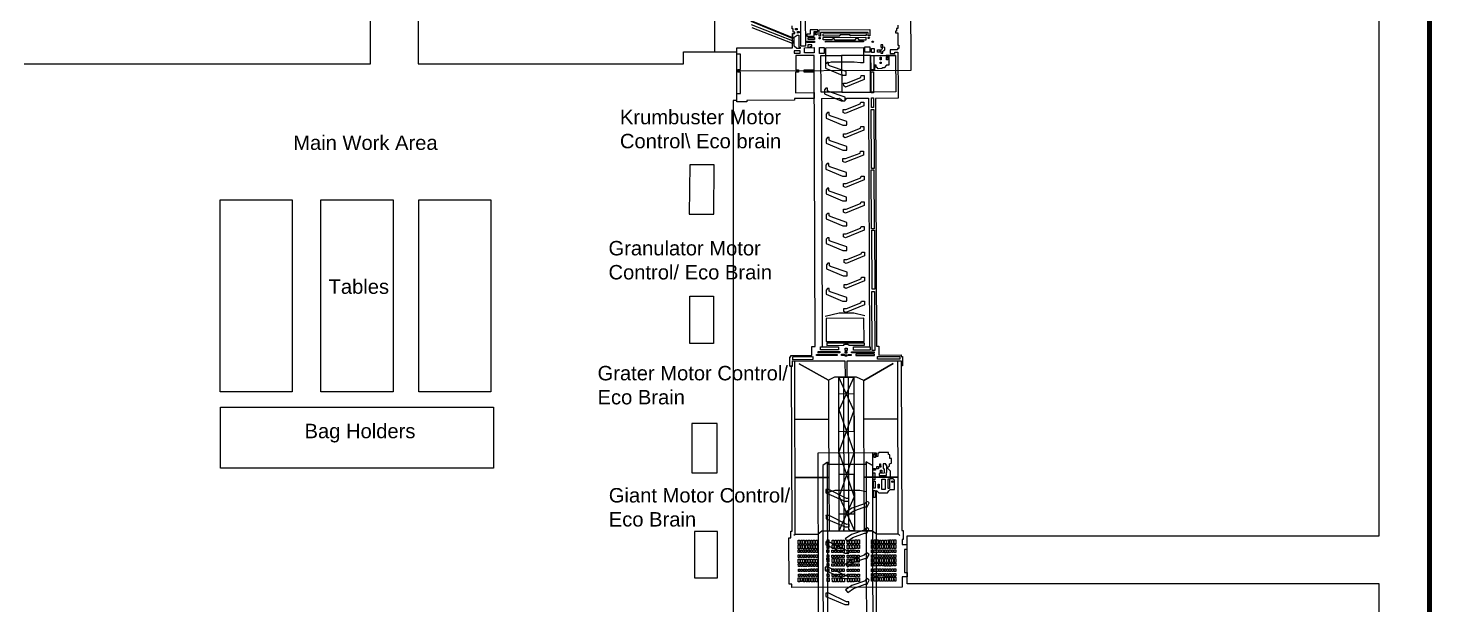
# Model space of a CAD drawing. Header units: millimetres. Extents: x 3191 to 879702, y -27549 to 222194.
# Drawn here: x 746472 to 775671, y 6880 to 18886 of the extents above; entities that cross this region are included whole.
import ezdxf

# ---------------------------------------------------------------- set-up
doc = ezdxf.new("R2010")
doc.units = ezdxf.units.MM
doc.header["$MEASUREMENT"] = 0
for name, color, linetype in [('Furniture', 44, 'Continuous'), ('Giant', 31, 'Continuous'), ('Granulator', 11, 'Continuous'), ('Grater', 130, 'Continuous'), ('Krumbuster', 112, 'Continuous'), ('Worker-Walkway', 8, 'Continuous')]:
    doc.layers.add(name, color=color, linetype=linetype)
doc.styles.get("Standard").update_dxf_attribs({"font": 'arial.ttf'})

msp = doc.modelspace()

# ---------------------------------------------------------------- linework, layer by layer
at = {"const_width": 100}
msp.add_lwpolyline([(754035.94672, -7514.64375), (775620.85434, -7514.64375), (775620.85434, 35983.22732)], dxfattribs=at)
at = {"layer": 'Furniture'}
for points in [[(750464.18238, 15313.68907), (751964.18238, 15313.68907), (751964.18238, 11313.68907), (750464.18238, 11313.68907)], [(752563.18238, 15313.68903), (754063.18238, 15313.68903), (754063.18238, 11313.68903), (752563.18238, 11313.68903)], [(754597.68255, 15313.68898), (756097.68255, 15313.68898), (756097.68255, 11313.68898), (754597.68255, 11313.68898)], [(750473.68255, 10992.68898), (756153.18255, 10992.68898), (756153.18255, 9725.68898), (750473.68255, 9725.68898)]]:
    msp.add_lwpolyline(points, close=True, dxfattribs=at)
at = {"layer": 'Giant'}
for points in [[(765052.64846, 4130.02475), (764047.71782, 4128.57957), (764039.21323, 10042.40885), (762900.83652, 10040.77176), (762909.34111, 4126.94249)], [(764125.28746, 4128.69112), (764117.90979, 9258.89396), (764170.56716, 9211.83449), (764346.15534, 9212.087), (764375.84291, 9252.7443), (764399.76883, 9285.51096), (764495.53106, 9285.64867), (764495.25998, 9474.14875), (764463.28678, 9504.56928), (764409.59375, 9504.49207), (764409.36607, 9662.81078), (764357.75472, 9717.14899), (764357.71616, 9743.9657), (764386.69053, 9774.47388), (764386.62899, 9817.26933), (764428.70535, 9830.39328), (764428.56974, 9924.68571), (764394.45695, 9924.63666), (764394.34391, 10003.23965), (764371.11321, 10011.17338), (764371.04959, 10055.41538), (764165.71543, 10055.12009), (764165.74045, 10037.71705), (764149.04796, 10037.69305), (764149.12201, 9986.19607), (764149.14496, 9970.23957), (764117.21557, 9970.19366), (764117.11335, 10041.27462), (764039.21502, 10041.16259)], [(762909.34111, 4126.94249), (763110.49628, 4127.23177), (763102.26414, 9851.60825), (763001.46201, 9779.0469), (763009.59001, 4127.08666)], [(763102.26414, 9851.60825), (763102.32754, 9807.52202), (763903.80221, 9808.67461), (763903.7335, 9856.45509), (764030.89112, 9788.89503), (764039.57779, 9788.90752), (764030.89112, 9788.89503), (763903.7335, 9856.45509), (763911.97095, 4128.38436)], [(763903.7335, 9856.45509), (763904.63323, 9230.81354), (763775.13515, 9260.64873), (763249.5445, 9259.89288), (763106.59894, 9220.85308), (763103.17256, 9219.91731)], [(764258.26461, 9809.74073), (764258.38981, 9722.68101), (764280.19568, 9709.67119), (764280.3261, 9618.98399), (764174.37217, 9618.83162), (764174.43265, 9576.77056), (764329.7128, 9576.99387), (764329.6669, 9608.90686), (764311.51933, 9624.83729), (764334.71249, 9643.00812), (764334.50386, 9788.08539), (764314.90015, 9788.0572), (764314.86261, 9814.16176), (764258.25837, 9814.08036), (764258.26461, 9809.74073)], [(763063.091, 9272.64367), (763063.17962, 9211.02089), (763458.99565, 9042.09927), (763522.83096, 9042.19107), (763540.46256, 9042.21642), (763540.38341, 9097.25187), (763494.13275, 9097.18536), (763126.89333, 9279.34504), (763061.76676, 9279.25138), (763061.77626, 9272.64178)], [(763948.82118, 9016.34299), (763917.63941, 9035.17003), (763865.8053, 8983.19782), (763603.45657, 8892.66726), (763472.81655, 8802.34836), (763517.27382, 8743.43767), (763634.22986, 8831.37791), (763876.27465, 8919.03068), (763923.01834, 8919.0979), (763965.8379, 9003.14824), (763948.82118, 9016.34299)], [(763069.47825, 8732.95718), (763069.56687, 8671.33439), (763465.3829, 8502.41278), (763529.21821, 8502.50458), (763546.84981, 8502.52993), (763546.77066, 8557.56538), (763500.52, 8557.49887), (763133.28057, 8739.65854), (763068.15401, 8739.56489), (763068.16351, 8732.95529)], [(763943.17318, 8470.58595), (763911.9914, 8489.41298), (763860.1573, 8437.44077), (763597.80857, 8346.91021), (763467.16854, 8256.59132), (763511.62582, 8197.68063), (763628.58186, 8285.62086), (763870.62665, 8373.27364), (763917.37034, 8373.34086), (763960.18989, 8457.3912), (763943.17318, 8470.58595)], [(763062.84096, 8189.44643), (763062.92958, 8127.82364), (763458.74561, 7958.90202), (763522.58092, 7958.99382), (763540.21252, 7959.01918), (763540.13337, 8014.05463), (763493.88271, 8013.98811), (763126.64329, 8196.14779), (763061.51672, 8196.05413), (763061.52622, 8189.44454)], [(763946.8392, 7945.71709), (763915.65743, 7964.54412), (763863.82332, 7912.57192), (763601.47459, 7822.04136), (763470.83457, 7731.72246), (763515.29184, 7672.81177), (763632.24788, 7760.752), (763874.29267, 7848.40478), (763921.03636, 7848.472), (763963.85592, 7932.52234), (763946.8392, 7945.71709)], [(763052.47324, 7660.52931), (763052.56185, 7598.90652), (763448.37789, 7429.9849), (763512.21319, 7430.0767), (763529.84479, 7430.10206), (763529.76564, 7485.13751), (763483.51498, 7485.071), (763116.27556, 7667.23067), (763051.14899, 7667.13702), (763051.1585, 7660.52742)], [(763952.14178, 7409.30046), (763920.96, 7428.1275), (763869.1259, 7376.15529), (763606.77717, 7285.62473), (763476.13714, 7195.30583), (763520.59442, 7136.39514), (763637.55046, 7224.33538), (763879.59525, 7311.98815), (763926.33894, 7312.05537), (763969.15849, 7396.10571), (763952.14178, 7409.30046)], [(763066.61238, 7117.8496), (763066.701, 7056.22681), (763462.51703, 6887.30519), (763526.35233, 6887.39699), (763543.98393, 6887.42235), (763543.90479, 6942.4578), (763497.65412, 6942.39128), (763130.4147, 7124.55096), (763065.28813, 7124.4573), (763065.29764, 7117.84771)]]:
    msp.add_lwpolyline(points, dxfattribs=at)
for points in [[(764072.89373, 10016.55296), (764100.45631, 10016.5926), (764100.55229, 9949.85127), (764072.98971, 9949.81163)], [(764051.55927, 9718.08844), (764095.81434, 9718.15208), (764095.86232, 9684.79254), (764051.60724, 9684.7289)], [(764124.07082, 9758.09517), (764162.52695, 9758.15047), (764162.58955, 9714.62061), (764124.13342, 9714.56531)], [(764187.1215, 9814.02257), (764205.24613, 9814.04863), (764205.34105, 9748.0417), (764187.21642, 9748.01564)], [(764200.40456, 9687.05707), (764227.23933, 9687.09566), (764227.31653, 9633.41774), (764200.48175, 9633.37915)], [(764048.79776, 9630.31243), (764085.07049, 9630.36459), (764085.27807, 9486.02172), (764049.00534, 9485.96956)], [(764057.03358, 9454.06804), (764093.30631, 9454.12021), (764093.51388, 9309.77734), (764057.24116, 9309.72517)], [(764153.66488, 9390.33638), (764176.88413, 9390.36977), (764177.00097, 9309.11849), (764153.78173, 9309.0851)], [(764228.9703, 9495.61979), (764300.81143, 9495.72311), (764301.11393, 9285.37331), (764229.2728, 9285.26999)], [(764359.56414, 9503.77474), (764387.878, 9503.81545), (764388.16171, 9306.52906), (764359.84785, 9306.48834)], [(764052.94658, 9259.49043), (764089.2193, 9259.54259), (764089.42688, 9115.19972), (764053.15415, 9115.14756)], [(760813.53437, 7446.2478), (760813.09113, 8410.9401), (760332.62859, 8410.71935), (760333.07183, 7446.02705)]]:
    msp.add_lwpolyline(points, close=True, dxfattribs=at)
msp.add_circle((764451.09139, 9446.60083), 15.96471, dxfattribs=at)
at = {"layer": 'Granulator'}
msp.add_lwpolyline([(760235.5483, 12320.68898), (760235.5483, 13308.31244), (760726.68255, 13308.31244), (760726.68255, 12320.68898)], close=True, dxfattribs=at)
at = {"layer": 'Grater'}
for points in [[(760757.64655, 18390.63782), (760748.35676, 21039.30191), (764821.67121, 21053.58845), (764832.37651, 18001.34208), (761207.84988, 17988.62959)], [(761504.50658, 19043.74309), (762368.15097, 18686.91756), (762370.62861, 18686.92625)], [(762370.31795, 18775.49899), (762370.69844, 18667.01557), (761510.03322, 19020.65554)], [(762823.61109, 17541.78817), (762824.03763, 17420.17537), (762411.75235, 17418.72934), (762411.87702, 17383.1846), (761421.8894, 17379.71237), (761422.00196, 17347.6188), (761211.34168, 17346.87994), (761210.72418, 17522.93676), (761291.32967, 17523.21947), (761289.78145, 17964.64105), (761235.16912, 17964.4495), (761234.97133, 18020.84216), (761291.31951, 18021.03979), (761290.19412, 18341.90505), (761211.30222, 18341.62835), (761210.83986, 18473.4538), (762371.36306, 18477.52416), (762371.00915, 18578.42992), (762370.31795, 18775.49899), (762421.65889, 18775.67906), (762421.56444, 18802.60761), (762382.70823, 18802.47133), (762382.46664, 18871.35394), (762363.03853, 18871.2858), (762362.83531, 18929.22796)], [(761510.24615, 18959.94372), (762363.16304, 18629.01025), (762370.83165, 18629.03715), (762371.06557, 18562.34163), (761534.29712, 18892.35193)], [(764564.81648, 18944.46393), (764565.04919, 18878.11687), (764535.74012, 18878.01407), (764535.94524, 18819.53194), (764511.28735, 18819.44545), (764511.41506, 18783.03205), (764563.64617, 18783.21524), (764564.54619, 18526.60755), (764585.68788, 18526.6817), (764585.91449, 18462.07197), (764558.31902, 18461.97518), (764558.43232, 18429.67031), (764404.63206, 18429.13088), (764404.89153, 18355.15368), (764497.64793, 18355.47901), (764497.54492, 18384.8492), (764564.46394, 18385.08391), (764567.83384, 17424.2724), (764098.19894, 17422.62522), (764116.29266, 12263.82456), (764168.79083, 12264.00869), (764168.97635, 12211.11416), (764169.43113, 12081.44863), (764629.80819, 12083.06333), (764629.91376, 12052.96534), (764661.96012, 12053.07774), (764662.65452, 11855.09305), (764634.39141, 11854.99392), (764646.40185, 8430.63117), (764674.24212, 8430.72882), (764674.91232, 8239.64648), (764652.16831, 8239.5667), (764652.52996, 8136.45408), (764751.0725, 8136.7997), (764751.42889, 8035.18963), (764701.40096, 8035.01417), (764703.08711, 7554.26799), (764754.62833, 7554.44876), (764754.93152, 7468.00507), (764653.36237, 7467.64883), (764654.11771, 7252.29089), (762360.35252, 7245.02061)], [(762529.9496, 18458.35197), (762460.21597, 18458.10739), (762403.58444, 18512.27596), (762402.92923, 18699.08873), (762469.68209, 18739.05139), (762503.1253, 18739.16869), (762504.0079, 18487.52665), (762529.78909, 18487.61708), (762529.9496, 18458.35197)], [(762668.43707, 18719.72866), (762820.5905, 18720.26231), (762820.2505, 18817.20039), (762899.94356, 18817.4799), (762899.83874, 18847.36659), (762737.73758, 18846.79805), (762738.0458, 18758.92224), (762666.49785, 18758.6713), (762666.63446, 18719.72233), (762668.43707, 18719.72866)], [(762949.19215, 18716.25261), (762928.25075, 18716.17916), (762927.78098, 18850.11757), (763981.572, 18853.81359), (763982.03222, 18722.59855), (763947.4266, 18722.47717), (763947.16771, 18796.29004), (762953.48587, 18792.80484), (762953.7543, 18716.26861), (762951.50661, 18716.26072)], [(762951.50661, 18716.26072), (762949.19215, 18716.25261)], [(763007.71542, 18648.32569), (763007.56605, 18690.91365), (763899.6565, 18694.04252), (763899.85667, 18636.96903), (763758.5634, 18636.47346), (763737.62844, 18666.2871), (763689.62567, 18666.11874), (763667.99114, 18635.24016), (763255.92841, 18633.79491), (763230.45028, 18670.87069), (763221.39274, 18670.83893), (763191.60675, 18641.73954), (763007.74078, 18641.09466), (763007.74078, 18641.09466)], [(763011.12927, 18728.27911), (763010.99505, 18766.54722), (763902.66267, 18769.67462), (763902.80965, 18727.7675), (763576.73797, 18726.62386), (763547.54305, 18744.74012), (763376.29533, 18744.1395), (763342.70442, 18714.86243), (763012.09284, 18713.70286), (763011.12927, 18728.27911)], [(762690.96956, 18524.39998), (762691.13324, 18477.73177), (762739.22919, 18477.90046), (762739.13956, 18503.45658), (762774.08161, 18503.57914), (762773.95487, 18539.71462), (762691.36825, 18539.42496), (762690.96956, 18524.39998)], [(763007.74078, 18641.09466), (763007.71542, 18648.32569)], [(763846.9811, 18471.92942), (763848.06907, 18161.73343), (763783.26598, 18161.50615), (763652.91156, 18176.38747), (763173.17309, 18174.70486), (763077.10302, 18147.87834), (763068.04633, 18147.84657), (763066.88992, 18477.55666), (763846.95177, 18480.29261), (763846.9811, 18471.92942)], [(764213.76674, 18366.45273), (764253.04906, 18366.59051), (764252.90411, 18407.91654), (764294.12738, 18433.80418), (764293.96104, 18481.23055), (764248.55648, 18489.20131), (764248.38776, 18537.3042), (764207.75128, 18537.16167), (764207.93423, 18484.99966), (764235.02908, 18485.09469), (764235.17083, 18444.67847), (764210.15983, 18439.49346), (764210.41605, 18366.44098), (764213.76674, 18366.45273)], [(762360.35252, 7245.02061), (762360.12599, 7309.60686), (762301.06278, 7309.39971), (762297.67953, 8274.01455), (762336.13516, 8274.14943), (762335.64357, 8414.30935), (762361.748, 8414.40091), (762349.70125, 11849.11718), (762315.11789, 11848.99588), (762314.42867, 12045.5015), (762336.39378, 12045.57854), (762336.31185, 12068.93852), (762776.1926, 12070.48134), (762775.54044, 12256.42214), (762842.1479, 12256.65575), (762820.90397, 18313.6303), (762440.75406, 18312.29698), (762441.78821, 18017.44465), (762495.53262, 18017.63315), (762495.6969, 17970.79579), (762435.03136, 17970.58301), (762436.54006, 17540.43057), (762823.61109, 17541.78817), (762822.10848, 17970.20328), (762611.02537, 17969.46294), (762610.86109, 18016.3003), (762821.94421, 18017.04064)], [(763489.5829, 17928.74189), (763489.4013, 17980.51898), (763143.60015, 18100.70794), (763122.1753, 18114.19835), (763121.98474, 18168.52989), (763090.59014, 18168.41978), (763060.15061, 18136.90111), (763060.44537, 18052.86103), (763405.49391, 17906.35482), (763487.81432, 17906.64354), (763489.5829, 17928.74189)], [(764514.98868, 18316.16779), (764319.26485, 18315.48131), (764319.30868, 18302.98431), (764373.81666, 18303.17549), (764374.47556, 18115.31295), (764323.37614, 18115.13372), (764278.42563, 18061.29706), (764247.33774, 18061.18802), (764228.24862, 18040.67359), (764156.70364, 18040.42266), (764132.38834, 18062.93108), (764110.78539, 18062.85531), (764110.60567, 18114.09585), (764076.99463, 18113.97797), (764077.33812, 18016.0459), (764004.69361, 18015.79111), (764003.64637, 18314.37433)], [(764003.64637, 18314.37433), (764060.72957, 18314.57454), (764061.77681, 18015.99132)], [(763435.8831, 17679.97612), (763435.66869, 17741.10785), (763491.6755, 17741.30429), (763791.67796, 17856.95803), (763801.72914, 17895.19379), (763862.82853, 17895.40809), (763863.1084, 17815.61375), (763475.84766, 17657.19599), (763435.8831, 17679.97612)], [(763464.769, 17393.81273), (763464.5874, 17445.58982), (763118.78625, 17565.77878), (763097.3614, 17579.26919), (763097.17084, 17633.60073), (763065.77624, 17633.49061), (763035.33671, 17601.97195), (763035.63147, 17517.93186), (763380.68001, 17371.42566), (763463.00042, 17371.71438), (763464.769, 17393.81273)], [(762971.62448, 17422.72516), (763347.80416, 17424.04455), (763415.79567, 17371.54882), (763463.00042, 17371.71438), (763498.86384, 17425.93909), (763953.3651, 17427.53318), (763971.51246, 12253.43983)], [(762971.62448, 17422.72516), (762989.77298, 12248.30521)], [(763425.84182, 17129.07205), (763425.6274, 17190.20378), (763481.63422, 17190.40022), (763781.63667, 17306.05396), (763791.68785, 17344.28972), (763852.78725, 17344.50402), (763853.06712, 17264.70968), (763465.80637, 17106.29192), (763425.84182, 17129.07205)], [(763499.81044, 16887.09943), (763499.62884, 16938.87652), (763153.82769, 17059.06548), (763132.40285, 17072.55589), (763132.21229, 17126.88743), (763100.81768, 17126.77732), (763070.37816, 17095.25865), (763070.67292, 17011.21857), (763415.72145, 16864.71236), (763498.04186, 16865.00109), (763499.81044, 16887.09943)], [(763430.33051, 16624.77108), (763430.1161, 16685.90281), (763486.12291, 16686.09925), (763786.12537, 16801.75299), (763796.17655, 16839.98875), (763857.27594, 16840.20305), (763857.55581, 16760.40871), (763470.29507, 16601.99095), (763430.33051, 16624.77108)], [(763499.93422, 16366.70977), (763499.75262, 16418.48687), (763153.95147, 16538.67582), (763132.52663, 16552.16623), (763132.33607, 16606.49777), (763100.94147, 16606.38766), (763070.50194, 16574.869), (763070.7967, 16490.82891), (763415.84524, 16344.3227), (763498.16565, 16344.61143), (763499.93422, 16366.70977)], [(763494.18142, 15827.28673), (763493.99982, 15879.06383), (763148.19867, 15999.25278), (763126.77382, 16012.74319), (763126.58326, 16067.07473), (763095.18866, 16066.96462), (763064.74913, 16035.44596), (763065.04389, 15951.40587), (763410.09243, 15804.89966), (763492.41284, 15805.18839), (763494.18142, 15827.28673)], [(763421.24534, 16108.16334), (763421.03092, 16169.29507), (763477.03774, 16169.49151), (763777.04019, 16285.14525), (763787.09137, 16323.38101), (763848.19077, 16323.59531), (763848.47064, 16243.80097), (763461.20989, 16085.38321), (763421.24534, 16108.16334)], [(763435.26341, 15589.57206), (763435.049, 15650.70379), (763491.05582, 15650.90023), (763791.05827, 15766.55397), (763801.10945, 15804.78973), (763862.20885, 15805.00403), (763862.48871, 15725.20969), (763475.22797, 15566.79193), (763435.26341, 15589.57206)], [(763497.83477, 15312.00675), (763497.65317, 15363.78384), (763151.85202, 15483.9728), (763130.42717, 15497.46321), (763130.23661, 15551.79474), (763098.84201, 15551.68463), (763068.40248, 15520.16597), (763068.69724, 15436.12588), (763413.74578, 15289.61967), (763496.06619, 15289.9084), (763497.83477, 15312.00675)], [(763433.04696, 15056.62343), (763432.83255, 15117.75516), (763488.83937, 15117.9516), (763788.84182, 15233.60534), (763798.893, 15271.8411), (763859.99239, 15272.0554), (763860.27226, 15192.26106), (763473.01152, 15033.8433), (763433.04696, 15056.62343)], [(763503.05711, 14789.93199), (763502.87551, 14841.70908), (763157.07436, 14961.89804), (763135.64951, 14975.38845), (763135.45895, 15029.71999), (763104.06435, 15029.60987), (763073.62482, 14998.09121), (763073.91958, 14914.05112), (763418.96812, 14767.54491), (763501.28853, 14767.83364), (763503.05711, 14789.93199)], [(763433.48823, 14541.41383), (763433.27382, 14602.54556), (763489.28063, 14602.74199), (763789.28309, 14718.39574), (763799.33427, 14756.6315), (763860.43366, 14756.8458), (763860.71353, 14677.05145), (763473.45278, 14518.63369), (763433.48823, 14541.41383)], [(763501.37629, 14280.81536), (763501.19469, 14332.59245), (763155.39354, 14452.78141), (763133.96869, 14466.27182), (763133.77813, 14520.60336), (763102.38353, 14520.49324), (763071.944, 14488.97458), (763072.23876, 14404.93449), (763417.2873, 14258.42829), (763499.60771, 14258.71701), (763501.37629, 14280.81536)], [(763444.89443, 14008.51298), (763444.68002, 14069.64471), (763500.68683, 14069.84115), (763800.68929, 14185.49489), (763810.74047, 14223.73065), (763871.83986, 14223.94495), (763872.11973, 14144.15061), (763484.85899, 13985.73285), (763444.89443, 14008.51298)], [(763507.4791, 13750.25209), (763507.2975, 13802.02918), (763161.49635, 13922.21814), (763140.0715, 13935.70855), (763139.88094, 13990.04009), (763108.48634, 13989.92998), (763078.04681, 13958.41132), (763078.34157, 13874.37123), (763423.39011, 13727.86502), (763505.71052, 13728.15375), (763507.4791, 13750.25209)], [(763498.34717, 13225.52585), (763498.16557, 13277.30295), (763152.36442, 13397.4919), (763130.93957, 13410.98231), (763130.74901, 13465.31385), (763099.35441, 13465.20374), (763068.91488, 13433.68508), (763069.20964, 13349.64499), (763414.25818, 13203.13878), (763496.57859, 13203.42751), (763498.34717, 13225.52585)], [(763443.89985, 13488.53932), (763443.68543, 13549.67105), (763499.69225, 13549.86748), (763799.6947, 13665.52122), (763809.74588, 13703.75699), (763870.84528, 13703.97128), (763871.12515, 13624.17694), (763483.8644, 13465.75918), (763443.89985, 13488.53932)], [(763439.27447, 12987.3674), (763439.06006, 13048.49913), (763495.06687, 13048.69556), (763795.06932, 13164.3493), (763805.1205, 13202.58507), (763866.2199, 13202.79936), (763866.49977, 13123.00502), (763479.23902, 12964.58726), (763439.27447, 12987.3674)], [(763053.4025, 12888.384), (763339.01489, 12957.14354), (763647.89148, 12958.22688), (763872.97116, 12904.80075)], [(763084.44037, 12282.35867), (763439.83885, 12283.60517), (763451.54415, 12308.92272), (763524.81366, 12309.1797), (763546.79757, 12283.14049), (763866.29914, 12284.26109), (763866.13661, 12330.6027), (763088.16387, 12327.87408), (763084.28078, 12327.86046), (763084.44037, 12282.35867)], [(762315.11789, 11848.99588), (762374.17009, 11849.203), (762373.78914, 11957.81545), (763463.0343, 11961.63582), (763464.19624, 11630.35108), (763507.2459, 11630.50207), (763506.1014, 11956.81789), (764539.82586, 11960.44352), (764633.31522, 11960.77142), (764634.39141, 11854.99392)], [(762402.15626, 8329.83464), (762429.92463, 8352.39744), (762417.27863, 11957.96799)], [(764033.14001, 8425.24171), (763866.22488, 8424.65628), (763862.32021, 9537.93958), (764568.16348, 9540.41522), (763862.32021, 9537.93958), (763858.0716, 10749.28326), (764563.91487, 10751.7589), (763858.0716, 10749.28326), (763855.25031, 11553.67696), (764466.37483, 11903.04261), (763855.25031, 11553.67696), (763703.76708, 11621.39334), (763246.74847, 11619.79042), (763120.29857, 11559.27588), (762508.12693, 11896.20934), (763120.29857, 11559.27588), (763123.15876, 10743.78959), (762421.54581, 10741.32879), (763123.15876, 10743.78959), (763127.39874, 9534.90705), (762425.78578, 9532.44624), (763127.39874, 9534.90705), (763131.30182, 8422.07865)], [(762429.92463, 8352.39744), (762896.9085, 8354.03531), (762982.36698, 8421.55628), (764033.14001, 8425.24171), (764120.24396, 8358.55927), (764572.3031, 8360.1448), (764602.23195, 8327.7181), (764572.3031, 8360.1448), (764559.67535, 11960.51314)], [(763131.30182, 8422.07865), (763343.06059, 8422.82136), (763331.84665, 11620.08889), (763649.94776, 11621.20458), (763661.1617, 8423.93705), (763570.69316, 8423.61975), (763544.08118, 8455.80146), (763532.98044, 11620.79433), (763430.57327, 11620.43515), (763441.78721, 8423.16763), (763441.67135, 8456.20046)], [(763343.06059, 8422.82136), (763654.57266, 9124.48213), (763658.70459, 9124.49662), (763344.45365, 10051.82429), (763337.34719, 10051.79937), (763645.38726, 10913.4352), (763652.43007, 10913.4599), (763331.84665, 11620.08889), (763649.94776, 11621.20458), (763341.95526, 10944.00448), (763334.21801, 10943.97734), (763647.20146, 10059.58143), (763655.42482, 10059.61027), (763345.12354, 9136.4841), (763340.55758, 9136.46809), (763661.1617, 8423.93705)], [(763343.06059, 8422.82136), (763341.82346, 8775.54478), (763659.92458, 8776.66047), (763657.13143, 9573.02924), (763657.06213, 9592.78829), (763338.96102, 9591.6726), (763335.79997, 10492.93693), (763653.90112, 10494.04096), (763651.17867, 11270.2541), (763333.07755, 11269.13841)]]:
    msp.add_lwpolyline(points, dxfattribs=at)
for points in [[(762546.00245, 18507.29594), (762543.81631, 19130.59673), (762638.01925, 19130.92714), (762640.20538, 18507.62635)], [(762431.06864, 18846.85719), (762430.955, 18879.26015), (762468.06718, 18879.39032), (762468.18083, 18846.98735)], [(762475.01474, 18782.8228), (762474.90109, 18815.22576), (762512.01327, 18815.35593), (762512.12692, 18782.95296)], [(762697.66017, 18649.16339), (762697.52035, 18689.02797), (762826.12861, 18689.47904), (762826.26843, 18649.61446)], [(762847.39917, 18747.98955), (762847.2246, 18797.76158), (762875.77701, 18797.86172), (762875.95158, 18748.08969)], [(762926.09988, 18663.18253), (762926.00272, 18690.88583), (762949.6369, 18690.96872), (762949.73407, 18663.26542)], [(762530.2267, 18362.84583), (762530.04576, 18414.4363), (762408.10738, 18414.00862), (762408.28833, 18362.41815)], [(762618.91398, 18369.43227), (762618.53503, 18477.47715), (762820.60632, 18478.18588), (762820.98527, 18370.14101)], [(762667.10481, 18585.61958), (762667.01258, 18611.91423), (762827.31113, 18612.47646), (762827.40335, 18586.1818)], [(762932.64116, 18358.68172), (762932.22064, 18478.57735), (763027.68339, 18478.91217), (763028.1039, 18359.01654)], [(763059.53308, 18595.07227), (763059.46959, 18613.17333), (763847.38712, 18615.93683), (763847.45061, 18597.83578)], [(763876.04224, 18383.30119), (763875.65384, 18494.04048), (763980.92558, 18494.40971), (763981.31399, 18383.67041)], [(764017.14894, 18378.36055), (764016.86715, 18458.7031), (764067.87976, 18458.88202), (764068.16155, 18378.53947)], [(764142.59877, 18382.46313), (764142.42056, 18433.2721), (764187.11953, 18433.42887), (764187.29774, 18382.6199)], [(762965.04847, 17551.95703), (762962.38178, 18312.27178), (763393.5388, 18313.78399), (763396.20549, 17553.46925)], [(763393.5388, 18313.78399), (763396.20796, 17552.76493), (763993.5832, 17554.86014), (763990.91404, 18315.8792)], [(763993.5832, 17554.86014), (763990.91948, 18314.32969), (764514.98868, 18316.16779), (764517.6524, 17556.69823)], [(764192.42502, 18225.89332), (764192.23463, 18280.1782), (764216.11189, 18280.26195), (764216.30228, 18225.97706)], [(764192.70681, 18145.55076), (764192.60401, 18174.86273), (764216.48126, 18174.94648), (764216.58407, 18145.63451)], [(764323.75375, 18225.26916), (764323.54814, 18283.8931), (764350.67771, 18283.98825), (764350.88332, 18225.36431)], [(764057.35984, 17976.79552), (764058.90305, 17536.80104), (764007.94252, 17536.6223), (764006.39931, 17976.61678)], [(764055.84836, 17430.94867), (764056.55344, 17229.91731), (764017.69358, 17229.78102), (764016.98849, 17430.81237)], [(764064.33284, 17193.1788), (764068.63651, 15966.13519), (764012.97692, 15965.93997), (764008.67324, 17192.98358)], [(764063.8564, 15934.77651), (764068.16007, 14707.73291), (764012.50048, 14707.53769), (764008.19681, 15934.58129)], [(764076.96742, 14678.20652), (764081.2711, 13451.16291), (764025.6115, 13450.9677), (764021.30783, 14678.0113)], [(764077.013, 13404.61918), (764081.31667, 12177.57557), (764025.65708, 12177.38035), (764021.35341, 13404.42396)], [(763859.97944, 12365.16569), (763858.29202, 12846.27624), (763069.8332, 12843.51083), (763071.52062, 12362.40029)], [(762376.18752, 11983.49694), (762375.96967, 12045.60846), (762791.57056, 12047.06611), (762791.78841, 11984.9546)], [(762871.91304, 12068.44858), (762871.82737, 12092.87328), (763297.96643, 12094.3679), (763298.05209, 12069.9432)], [(762907.93914, 12122.48723), (762907.83867, 12151.13434), (763359.24387, 12152.71758), (763359.34435, 12124.07047)], [(763330.26988, 12249.49945), (763330.48854, 12187.15465), (762954.87599, 12185.83725), (762954.65732, 12248.18205)], [(763393.3702, 12070.26585), (763393.26973, 12098.91297), (763444.64113, 12099.09314), (763444.74161, 12070.44603)], [(763467.55625, 12119.39937), (763467.44261, 12151.80234), (763504.55479, 12151.9325), (763504.66844, 12119.52954)], [(763467.78081, 12055.37494), (763467.66716, 12087.7779), (763504.77934, 12087.90807), (763504.89299, 12055.5051)], [(763510.20197, 12223.17439), (763510.36446, 12176.84445), (763469.93632, 12176.70265), (763469.77382, 12223.03259)], [(763531.49499, 12069.07065), (763531.41226, 12092.65553), (763592.88782, 12092.87114), (763592.97054, 12069.28626)], [(763595.59355, 12128.27005), (763595.52854, 12146.80436), (764067.98694, 12148.46144), (764068.05195, 12129.92713)], [(763638.3616, 12180.66436), (763638.11045, 12252.27048), (763987.61196, 12253.4963), (763987.86311, 12181.89018)], [(764079.25487, 12070.78188), (764079.1548, 12099.31235), (763685.67771, 12097.93229), (763685.77777, 12069.40181)], [(764138.55906, 11995.44035), (764138.37656, 12047.47405), (764601.48891, 12049.09835), (764601.67141, 11997.06465)], [(760805.43221, 9630.91684), (760802.48631, 10658.6218), (760277.77908, 10657.11773), (760280.72498, 9629.41277)], [(762491.6674, 8146.07462), (762491.38373, 8226.95373), (762523.43805, 8227.06616), (762523.72173, 8146.18705)], [(762542.52955, 8146.25301), (762542.24588, 8227.13212), (762574.30021, 8227.24455), (762574.58388, 8146.36544)], [(762589.01671, 8146.41606), (762588.73304, 8227.29517), (762620.78737, 8227.40759), (762621.07104, 8146.52849)], [(762648.07908, 8146.62321), (762647.79541, 8227.50232), (762679.84973, 8227.61475), (762680.1334, 8146.73564)], [(762700.58474, 8146.80737), (762700.30107, 8227.68648), (762732.35539, 8227.7989), (762732.63907, 8146.9198)], [(762750.90097, 8145.8874), (762750.6173, 8226.76651), (762782.67162, 8226.87894), (762782.95529, 8145.99983)], [(762802.85687, 8146.06963), (762802.5732, 8226.94874), (762834.62752, 8227.06116), (762834.91119, 8146.18206)], [(762859.73174, 8146.26911), (762859.44807, 8227.14822), (762891.50239, 8227.26064), (762891.78606, 8146.38154)], [(763092.44717, 8158.10807), (763092.17123, 8236.78265), (763127.92346, 8236.90805), (763128.1994, 8158.23346)], [(763197.28477, 8151.90878), (763197.00883, 8230.58337), (763232.76106, 8230.70876), (763233.037, 8152.03418)], [(763249.48951, 8152.09188), (763249.21357, 8230.76647), (763284.9658, 8230.89186), (763285.24174, 8152.21728)], [(763305.22434, 8152.28736), (763304.9484, 8230.96195), (763340.70063, 8231.08735), (763340.97657, 8152.41276)], [(763359.20919, 8149.82892), (763358.93325, 8228.5035), (763394.68548, 8228.6289), (763394.96142, 8149.95431)], [(763411.40814, 8150.012), (763411.13221, 8228.68658), (763446.88444, 8228.81198), (763447.16038, 8150.13739)], [(763510.49935, 8150.35955), (763510.22341, 8229.03413), (763545.97564, 8229.15953), (763546.25158, 8150.48494)], [(763566.23996, 8150.55505), (763565.96402, 8229.22963), (763601.71625, 8229.35503), (763601.99219, 8150.68044)], [(763615.78846, 8150.72883), (763615.51252, 8229.40342), (763651.26475, 8229.52881), (763651.54069, 8150.85423)], [(763672.76679, 8154.42796), (763672.49085, 8233.10254), (763708.24309, 8233.22794), (763708.51903, 8154.55335)], [(763728.5074, 8154.62346), (763728.23147, 8233.29805), (763763.9837, 8233.42344), (763764.25964, 8154.74885)], [(764015.02264, 8150.76436), (764014.73799, 8231.92341), (764047.74717, 8232.03919), (764048.03183, 8150.88014)], [(764067.61708, 8150.38895), (764067.33242, 8231.54799), (764100.34161, 8231.66377), (764100.62626, 8150.50472)], [(764122.44334, 8150.58124), (764122.15869, 8231.74029), (764155.16787, 8231.85606), (764155.45252, 8150.69702)], [(764178.95755, 8149.65969), (764178.6729, 8230.81873), (764211.68208, 8230.93451), (764211.96673, 8149.77546)], [(764229.31044, 8149.83629), (764229.02579, 8230.99534), (764262.03497, 8231.11111), (764262.31963, 8149.95207)], [(764285.25939, 8150.03252), (764284.97474, 8231.19157), (764317.98392, 8231.30735), (764318.26857, 8150.1483)], [(764332.92132, 8150.19969), (764332.63666, 8231.35874), (764365.64584, 8231.47451), (764365.9305, 8150.31547)], [(764386.63068, 8150.38807), (764386.34603, 8231.54712), (764419.35521, 8231.66289), (764419.63986, 8150.50384)], [(764436.98357, 8150.56467), (764436.69892, 8231.72372), (764469.7081, 8231.8395), (764469.99276, 8150.68045)], [(764488.45915, 8150.74522), (764488.1745, 8231.90426), (764521.18368, 8232.02004), (764521.46833, 8150.86099)], [(762490.77547, 7969.73094), (762490.58671, 8023.54926), (762519.12831, 8023.64936), (762519.31707, 7969.83105)], [(762491.13757, 7866.49169), (762490.94881, 7920.31001), (762519.49041, 7920.41011), (762519.67917, 7866.59179)], [(762492.00704, 8049.23898), (762491.72337, 8130.11809), (762523.77769, 8130.23051), (762524.06136, 8049.35141)], [(762540.73681, 7969.34629), (762540.54805, 8023.16461), (762569.08965, 8023.26471), (762569.27841, 7969.44639)], [(762541.0989, 7866.10704), (762540.91014, 7919.92535), (762569.45175, 7920.02546), (762569.6405, 7866.20714)], [(762542.86919, 8049.41737), (762542.58552, 8130.29648), (762574.63984, 8130.4089), (762574.92351, 8049.5298)], [(762589.35635, 8049.58042), (762589.07268, 8130.45953), (762621.127, 8130.57195), (762621.41067, 8049.69284)], [(762594.53877, 7969.53499), (762594.35001, 8023.35331), (762622.89161, 8023.45341), (762623.08037, 7969.6351)], [(762594.90086, 7866.29574), (762594.7121, 7920.11405), (762623.2537, 7920.21416), (762623.44246, 7866.39584)], [(762636.26321, 7969.68133), (762636.07445, 8023.49965), (762664.61605, 8023.59976), (762664.80481, 7969.78144)], [(762636.6253, 7866.44208), (762636.43654, 7920.2604), (762664.97814, 7920.3605), (762665.1669, 7866.54219)], [(762648.41871, 8049.78757), (762648.13504, 8130.66668), (762680.18937, 8130.7791), (762680.47304, 8049.9)], [(762697.74455, 7969.89697), (762697.55579, 8023.71529), (762726.09739, 8023.81539), (762726.28615, 7969.99708)], [(762698.10664, 7866.65772), (762697.91788, 7920.47603), (762726.45948, 7920.57614), (762726.64824, 7866.75782)], [(762700.92438, 8049.97173), (762700.64071, 8130.85083), (762732.69503, 8130.96326), (762732.9787, 8050.08415)], [(762751.24061, 8049.05176), (762750.95694, 8129.93087), (762783.01126, 8130.04329), (762783.29493, 8049.16419)], [(762752.64604, 7970.08953), (762752.45728, 8023.90785), (762780.99888, 8024.00795), (762781.18764, 7970.18963)], [(762753.00814, 7866.85028), (762752.81938, 7920.66859), (762781.36098, 7920.7687), (762781.54974, 7866.95038)], [(762803.19651, 8049.23399), (762802.91283, 8130.1131), (762834.96716, 8130.22552), (762835.25083, 8049.34641)], [(762804.7987, 7970.27245), (762804.60994, 8024.09076), (762833.15154, 8024.19087), (762833.3403, 7970.37255)], [(762805.16079, 7867.03319), (762804.97203, 7920.85151), (762833.51363, 7920.95162), (762833.70239, 7867.1333)], [(762859.6944, 7970.46499), (762859.50564, 8024.2833), (762888.04724, 8024.38341), (762888.236, 7970.56509)], [(762860.07137, 8049.43347), (762859.7877, 8130.31258), (762891.84203, 8130.425), (762892.1257, 8049.54589)], [(762860.0565, 7867.22573), (762859.86774, 7921.04405), (762888.40934, 7921.14415), (762888.5981, 7867.32584)], [(763089.04496, 7973.13568), (763088.86574, 8024.23626), (763125.51496, 8024.3648), (763125.69418, 7973.26422)], [(763089.41095, 7868.78834), (763089.23172, 7919.88891), (763125.88094, 7920.01745), (763126.06017, 7868.91688)], [(763092.79969, 8057.59822), (763092.52375, 8136.27281), (763128.27598, 8136.39821), (763128.55192, 8057.72362)], [(763190.66712, 7971.26423), (763190.4879, 8022.3648), (763227.13712, 8022.49334), (763227.31635, 7971.39277)], [(763191.03311, 7866.91688), (763190.85388, 7918.01746), (763227.5031, 7918.146), (763227.68233, 7867.04543)], [(763197.63729, 8051.39894), (763197.36135, 8130.07352), (763233.11359, 8130.19892), (763233.38953, 8051.52433)], [(763249.52694, 7971.47067), (763249.34771, 8022.57124), (763285.99694, 8022.69979), (763286.17616, 7971.59921)], [(763249.84203, 8051.58204), (763249.56609, 8130.25662), (763285.31833, 8130.38202), (763285.59427, 8051.70743)], [(763249.89292, 7867.12333), (763249.7137, 7918.2239), (763286.36292, 7918.35244), (763286.54215, 7867.25187)], [(763305.57686, 8051.77752), (763305.30092, 8130.45211), (763341.05315, 8130.5775), (763341.32909, 8051.90291)], [(763307.26986, 7971.6732), (763307.09064, 8022.77377), (763343.73986, 8022.90231), (763343.91908, 7971.80174)], [(763307.63585, 7867.32585), (763307.45662, 7918.42642), (763344.10584, 7918.55497), (763344.28507, 7867.45439)], [(763352.80217, 7971.83289), (763352.62294, 8022.93347), (763389.27216, 8023.06201), (763389.45139, 7971.96144)], [(763353.16815, 7867.48555), (763352.98892, 7918.58612), (763389.63814, 7918.71466), (763389.81737, 7867.61409)], [(763359.56171, 8049.31907), (763359.28578, 8127.99366), (763395.03801, 8128.11905), (763395.31395, 8049.44447)], [(763408.88421, 7972.02959), (763408.70498, 8023.13017), (763445.3542, 8023.25871), (763445.53343, 7972.15814)], [(763409.25019, 7867.68225), (763409.07097, 7918.78282), (763445.72019, 7918.91136), (763445.89941, 7867.81079)], [(763411.76067, 8049.50215), (763411.48473, 8128.17674), (763447.23696, 8128.30213), (763447.5129, 8049.62755)], [(763506.92235, 7969.0258), (763506.74312, 8020.12637), (763543.39234, 8020.25491), (763543.57157, 7969.15434)], [(763507.28833, 7864.67845), (763507.1091, 7915.77903), (763543.75832, 7915.90757), (763543.93755, 7864.807)], [(763510.85187, 8049.8497), (763510.57593, 8128.52429), (763546.32817, 8128.64968), (763546.60411, 8049.9751)], [(763560.78217, 7969.21471), (763560.60295, 8020.31528), (763597.25217, 8020.44382), (763597.4314, 7969.34325)], [(763561.14816, 7864.86736), (763560.96893, 7915.96793), (763597.61815, 7916.09647), (763597.79738, 7864.9959)], [(763566.59248, 8050.0452), (763566.31655, 8128.71979), (763602.06878, 8128.84518), (763602.34472, 8050.1706)], [(763610.19757, 7969.38802), (763610.01834, 8020.4886), (763646.66756, 8020.61714), (763646.84679, 7969.51656)], [(763610.56355, 7865.04068), (763610.38432, 7916.14125), (763647.03355, 7916.26979), (763647.21277, 7865.16922)], [(763616.14098, 8050.21899), (763615.86504, 8128.89357), (763651.61727, 8129.01897), (763651.89321, 8050.34438)], [(763657.39653, 7969.55357), (763657.21731, 8020.65414), (763693.86653, 8020.78268), (763694.04575, 7969.68211)], [(763657.76252, 7865.20622), (763657.58329, 7916.30679), (763694.23251, 7916.43533), (763694.41174, 7865.33476)], [(763673.11932, 8053.91811), (763672.84338, 8132.5927), (763708.59561, 8132.71809), (763708.87155, 8054.04351)], [(763721.80611, 7969.77947), (763721.62688, 8020.88005), (763758.2761, 8021.00859), (763758.45533, 7969.90801)], [(763722.17209, 7865.43213), (763721.99286, 7916.5327), (763758.64208, 7916.66124), (763758.82131, 7865.56067)], [(763728.85993, 8054.11361), (763728.58399, 8132.7882), (763764.33622, 8132.9136), (763764.61216, 8054.23901)], [(764015.35549, 8055.86497), (764015.07083, 8137.02401), (764048.08002, 8137.13979), (764048.36467, 8055.98074)], [(764015.33141, 7967.02974), (764015.12531, 8025.79365), (764045.9007, 8025.90159), (764046.1068, 7967.13768)], [(764015.68938, 7864.96857), (764015.48327, 7923.73248), (764046.25866, 7923.84042), (764046.46477, 7865.07651)], [(764067.94992, 8055.48955), (764067.66527, 8136.6486), (764100.67445, 8136.76437), (764100.95911, 8055.60532)], [(764070.71705, 7967.78389), (764070.51095, 8026.54779), (764101.28634, 8026.65573), (764101.49244, 7967.89183)], [(764071.07502, 7865.72271), (764070.86891, 7924.48662), (764101.6443, 7924.59456), (764101.85041, 7865.83065)], [(764122.77618, 8055.68184), (764122.49153, 8136.84089), (764155.50071, 8136.95667), (764155.78537, 8055.79762)], [(764127.22155, 7967.98207), (764127.01545, 8026.74598), (764157.79084, 8026.85392), (764157.99694, 7968.09001)], [(764127.57952, 7865.92089), (764127.37341, 7924.6848), (764158.1488, 7924.79274), (764158.35491, 7866.02883)], [(764175.89621, 7968.15279), (764175.6901, 8026.91669), (764206.46549, 8027.02463), (764206.6716, 7968.26073)], [(764176.25417, 7866.09161), (764176.04807, 7924.85552), (764206.82346, 7924.96346), (764207.02956, 7866.19955)], [(764179.2904, 8054.76029), (764179.00574, 8135.91934), (764212.01493, 8136.03511), (764212.29958, 8054.87606)], [(764229.64329, 8054.93689), (764229.35864, 8136.09594), (764262.36782, 8136.21172), (764262.65247, 8055.05267)], [(764230.94816, 7968.34587), (764230.74206, 8027.10978), (764261.51745, 8027.21772), (764261.72355, 7968.45381)], [(764231.30613, 7866.2847), (764231.10002, 7925.04861), (764261.87541, 7925.15655), (764262.08152, 7866.39264)], [(764281.86636, 7967.39303), (764281.66026, 8026.15693), (764312.43565, 8026.26487), (764312.64176, 7967.50097)], [(764282.22433, 7865.33185), (764282.01822, 7924.09576), (764312.79361, 7924.2037), (764312.99972, 7865.43979)], [(764285.59223, 8055.13313), (764285.30758, 8136.29217), (764318.31676, 8136.40795), (764318.60142, 8055.2489)], [(764332.7806, 7967.5716), (764332.57449, 8026.33551), (764363.34988, 8026.44345), (764363.55599, 7967.67954)], [(764333.13856, 7865.51042), (764332.93246, 7924.27433), (764363.70785, 7924.38227), (764363.91395, 7865.61836)], [(764333.25416, 8055.30029), (764332.96951, 8136.45934), (764365.97869, 8136.57512), (764366.26334, 8055.41607)], [(764383.13349, 7967.7482), (764382.92738, 8026.51211), (764413.70278, 8026.62005), (764413.90888, 7967.85614)], [(764383.49145, 7865.68703), (764383.28535, 7924.45094), (764414.06074, 7924.55888), (764414.26685, 7865.79497)], [(764386.96353, 8055.48867), (764386.67887, 8136.64772), (764419.68806, 8136.76349), (764419.97271, 8055.60445)], [(764437.31642, 8055.66528), (764437.03177, 8136.82432), (764470.04095, 8136.9401), (764470.3256, 8055.78105)], [(764437.95975, 7967.9405), (764437.75365, 8026.70441), (764468.52904, 8026.81235), (764468.73514, 7968.04844)], [(764438.31772, 7865.87932), (764438.11161, 7924.64323), (764468.887, 7924.75117), (764469.09311, 7865.98726)], [(764487.75709, 7968.11516), (764487.55098, 8026.87907), (764518.32638, 8026.98701), (764518.53248, 7968.2231)], [(764488.11505, 7866.05398), (764487.90895, 7924.81789), (764518.68434, 7924.92583), (764518.89045, 7866.16192)], [(764488.79199, 8055.84582), (764488.50734, 8137.00487), (764521.51652, 8137.12064), (764521.80118, 8055.96159)], [(762490.37584, 7753.67212), (762490.09217, 7834.55123), (762522.1465, 7834.66366), (762522.43017, 7753.78455)], [(762492.89203, 7679.76442), (762492.70327, 7733.58274), (762521.24487, 7733.68284), (762521.43363, 7679.86452)], [(762493.26378, 7573.77243), (762493.07502, 7627.59075), (762521.61662, 7627.69085), (762521.80538, 7573.87254)], [(762541.238, 7753.85051), (762540.95432, 7834.72962), (762573.00865, 7834.84205), (762573.29232, 7753.96294)], [(762542.85337, 7679.37977), (762542.66461, 7733.19808), (762571.20621, 7733.29819), (762571.39497, 7679.47987)], [(762543.22512, 7573.38778), (762543.03636, 7627.20609), (762571.57796, 7627.3062), (762571.76672, 7573.48788)], [(762587.72516, 7754.01356), (762587.44148, 7834.89267), (762619.49581, 7835.00509), (762619.77948, 7754.12599)], [(762596.65533, 7679.56847), (762596.46657, 7733.38678), (762625.00817, 7733.48689), (762625.19693, 7679.66857)], [(762597.02708, 7573.57648), (762596.83832, 7627.3948), (762625.37992, 7627.4949), (762625.56868, 7573.67659)], [(762638.37977, 7679.71481), (762638.19101, 7733.53313), (762666.73261, 7733.63323), (762666.92137, 7679.81492)], [(762638.75152, 7573.72282), (762638.56276, 7627.54114), (762667.10436, 7627.64124), (762667.29312, 7573.82293)], [(762646.78752, 7754.22071), (762646.50385, 7835.09982), (762678.55817, 7835.21225), (762678.84184, 7754.33314)], [(762699.29318, 7754.40487), (762699.00951, 7835.28398), (762731.06384, 7835.3964), (762731.34751, 7754.5173)], [(762699.86111, 7679.93045), (762699.67235, 7733.74876), (762728.21395, 7733.84887), (762728.40271, 7680.03055)], [(762700.23286, 7573.93846), (762700.0441, 7627.75677), (762728.5857, 7627.85688), (762728.77446, 7574.03856)], [(762749.60941, 7753.4849), (762749.32574, 7834.36401), (762781.38007, 7834.47644), (762781.66374, 7753.59733)], [(762754.7626, 7680.12301), (762754.57384, 7733.94132), (762783.11544, 7734.04143), (762783.3042, 7680.22311)], [(762755.13435, 7574.13102), (762754.94559, 7627.94933), (762783.48719, 7628.04944), (762783.67595, 7574.23112)], [(762801.56531, 7753.66713), (762801.28164, 7834.54624), (762833.33596, 7834.65866), (762833.61964, 7753.77956)], [(762806.91526, 7680.30592), (762806.7265, 7734.12424), (762835.2681, 7734.22434), (762835.45686, 7680.40603)], [(762807.28701, 7574.31393), (762807.09825, 7628.13225), (762835.63985, 7628.23236), (762835.82861, 7574.41404)], [(762858.44018, 7753.86661), (762858.15651, 7834.74572), (762890.21083, 7834.85814), (762890.4945, 7753.97904)], [(762861.81096, 7680.49846), (762861.6222, 7734.31678), (762890.16381, 7734.41688), (762890.35256, 7680.59857)], [(762862.18272, 7574.50647), (762861.99396, 7628.32479), (762890.53556, 7628.42489), (762890.72432, 7574.60658)], [(763089.29459, 7771.61283), (763089.01865, 7850.28742), (763124.77089, 7850.41281), (763125.04683, 7771.73823)], [(763090.03965, 7689.53392), (763089.86043, 7740.63449), (763126.50965, 7740.76303), (763126.68887, 7689.66246)], [(763090.42752, 7578.94626), (763090.2483, 7630.04684), (763126.89752, 7630.17538), (763127.07674, 7579.0748)], [(763191.66182, 7687.66247), (763191.48259, 7738.76304), (763228.13181, 7738.89158), (763228.31104, 7687.79101)], [(763192.04969, 7577.07481), (763191.87046, 7628.17538), (763228.51968, 7628.30392), (763228.69891, 7577.20335)], [(763194.1322, 7765.41354), (763193.85626, 7844.08813), (763229.60849, 7844.21353), (763229.88443, 7765.53894)], [(763246.33694, 7765.59664), (763246.061, 7844.27123), (763281.81323, 7844.39663), (763282.08917, 7765.72204)], [(763250.52163, 7687.86891), (763250.34241, 7738.96948), (763286.99163, 7739.09802), (763287.17085, 7687.99745)], [(763250.9095, 7577.28125), (763250.73028, 7628.38182), (763287.3795, 7628.51037), (763287.55872, 7577.40979)], [(763302.07176, 7765.79213), (763301.79582, 7844.46671), (763337.54806, 7844.59211), (763337.82399, 7765.91752)], [(763308.26455, 7688.07143), (763308.08533, 7739.17201), (763344.73455, 7739.30055), (763344.91378, 7688.19998)], [(763308.65242, 7577.48378), (763308.4732, 7628.58435), (763345.12242, 7628.71289), (763345.30165, 7577.61232)], [(763353.79686, 7688.23113), (763353.61763, 7739.3317), (763390.26685, 7739.46025), (763390.44608, 7688.35967)], [(763354.18473, 7577.64347), (763354.0055, 7628.74405), (763390.65472, 7628.87259), (763390.83395, 7577.77202)], [(763356.05662, 7763.33368), (763355.78068, 7842.00826), (763391.53291, 7842.13366), (763391.80885, 7763.45907)], [(763408.25557, 7763.51676), (763407.97963, 7842.19134), (763443.73186, 7842.31674), (763444.0078, 7763.64215)], [(763409.8789, 7688.42783), (763409.69967, 7739.5284), (763446.3489, 7739.65695), (763446.52812, 7688.55637)], [(763410.26677, 7577.84017), (763410.08754, 7628.94075), (763446.73677, 7629.06929), (763446.91599, 7577.96872)], [(763507.34678, 7763.86431), (763507.07084, 7842.53889), (763542.82307, 7842.66429), (763543.09901, 7763.9897)], [(763507.91704, 7685.42404), (763507.73781, 7736.52461), (763544.38703, 7736.65315), (763544.56626, 7685.55258)], [(763508.30491, 7574.83638), (763508.12568, 7625.93695), (763544.7749, 7626.06549), (763544.95413, 7574.96492)], [(763561.77687, 7685.61294), (763561.59764, 7736.71352), (763598.24686, 7736.84206), (763598.42609, 7685.74149)], [(763562.16474, 7575.02529), (763561.98551, 7626.12586), (763598.63473, 7626.2544), (763598.81396, 7575.15383)], [(763563.08739, 7764.05981), (763562.81145, 7842.73439), (763598.56368, 7842.85979), (763598.83962, 7764.1852)], [(763611.19226, 7685.78626), (763611.01303, 7736.88683), (763647.66225, 7737.01537), (763647.84148, 7685.9148)], [(763611.58013, 7575.1986), (763611.4009, 7626.29918), (763648.05012, 7626.42772), (763648.22935, 7575.32714)], [(763612.63589, 7764.23359), (763612.35995, 7842.90818), (763648.11218, 7843.03357), (763648.38812, 7764.35899)], [(763658.39122, 7685.9518), (763658.212, 7737.05238), (763694.86122, 7737.18092), (763695.04045, 7686.08035)], [(763658.77909, 7575.36415), (763658.59987, 7626.46472), (763695.24909, 7626.59326), (763695.42832, 7575.49269)], [(763669.61422, 7767.93272), (763669.33828, 7846.6073), (763705.09051, 7846.7327), (763705.36645, 7768.05811)], [(763722.8008, 7686.17771), (763722.62157, 7737.27828), (763759.27079, 7737.40683), (763759.45002, 7686.30625)], [(763723.18867, 7575.59005), (763723.00944, 7626.69063), (763759.65866, 7626.81917), (763759.83789, 7575.71859)], [(763725.35483, 7768.12822), (763725.07889, 7846.80281), (763760.83112, 7846.9282), (763761.10706, 7768.25362)], [(764016.30479, 7689.505), (764016.09868, 7748.2689), (764046.87408, 7748.37684), (764047.08018, 7689.61294)], [(764016.7161, 7572.23379), (764016.51, 7630.9977), (764047.28539, 7631.10564), (764047.49149, 7572.34173)], [(764017.2792, 7763.13333), (764016.99455, 7844.29238), (764050.00373, 7844.40816), (764050.28838, 7763.24911)], [(764069.87363, 7762.75792), (764069.58898, 7843.91696), (764102.59816, 7844.03274), (764102.88282, 7762.87369)], [(764071.69043, 7690.25914), (764071.48432, 7749.02305), (764102.25971, 7749.13099), (764102.46582, 7690.36708)], [(764072.10174, 7572.98793), (764071.89563, 7631.75184), (764102.67103, 7631.85978), (764102.87713, 7573.09587)], [(764124.6999, 7762.95021), (764124.41524, 7844.10926), (764157.42443, 7844.22503), (764157.70908, 7763.06599)], [(764128.19493, 7690.45732), (764127.98882, 7749.22123), (764158.76421, 7749.32917), (764158.97032, 7690.56526)], [(764128.60624, 7573.18611), (764128.40013, 7631.95002), (764159.17552, 7632.05796), (764159.38163, 7573.29405)], [(764176.86958, 7690.62804), (764176.66348, 7749.39195), (764207.43887, 7749.49989), (764207.64497, 7690.73598)], [(764177.28089, 7573.35683), (764177.07479, 7632.12074), (764207.85018, 7632.22868), (764208.05629, 7573.46477)], [(764181.21411, 7762.02866), (764180.92946, 7843.1877), (764213.93864, 7843.30348), (764214.22329, 7762.14443)], [(764231.567, 7762.20526), (764231.28235, 7843.36431), (764264.29153, 7843.48008), (764264.57618, 7762.32104)], [(764231.92154, 7690.82112), (764231.71543, 7749.58503), (764262.49082, 7749.69297), (764262.69693, 7690.92906)], [(764232.33285, 7573.54992), (764232.12674, 7632.31383), (764262.90214, 7632.42177), (764263.10824, 7573.65786)], [(764282.83974, 7689.86828), (764282.63364, 7748.63219), (764313.40903, 7748.74013), (764313.61513, 7689.97622)], [(764283.25105, 7572.59707), (764283.04495, 7631.36098), (764313.82034, 7631.46892), (764314.02644, 7572.70501)], [(764287.51595, 7762.40149), (764287.23129, 7843.56054), (764320.24048, 7843.67631), (764320.52513, 7762.51727)], [(764333.75397, 7690.04685), (764333.54787, 7748.81076), (764364.32326, 7748.9187), (764364.52937, 7690.15479)], [(764334.16529, 7572.77564), (764333.95918, 7631.53955), (764364.73457, 7631.64749), (764364.94068, 7572.88358)], [(764335.17787, 7762.56866), (764334.89322, 7843.72771), (764367.9024, 7843.84348), (764368.18706, 7762.68444)], [(764384.10687, 7690.22346), (764383.90076, 7748.98737), (764414.67615, 7749.09531), (764414.88226, 7690.3314)], [(764384.51818, 7572.95225), (764384.31207, 7631.71616), (764415.08746, 7631.8241), (764415.29357, 7573.06019)], [(764388.88724, 7762.75704), (764388.60259, 7843.91608), (764421.61177, 7844.03186), (764421.89642, 7762.87281)], [(764438.93313, 7690.41575), (764438.72702, 7749.17966), (764469.50241, 7749.2876), (764469.70852, 7690.52369)], [(764439.24013, 7762.93364), (764438.95548, 7844.09269), (764471.96466, 7844.20846), (764472.24931, 7763.04942)], [(764439.34444, 7573.14454), (764439.13833, 7631.90845), (764469.91373, 7632.01639), (764470.11983, 7573.25248)], [(764488.73047, 7690.59041), (764488.52436, 7749.35432), (764519.29975, 7749.46226), (764519.50586, 7690.69835)], [(764489.14178, 7573.3192), (764488.93567, 7632.08311), (764519.71106, 7632.19105), (764519.91717, 7573.42714)], [(764490.71571, 7763.11419), (764490.43105, 7844.27323), (764523.44024, 7844.38901), (764523.72489, 7763.22996)], [(762489.64769, 7362.33305), (762489.36402, 7443.21216), (762521.41835, 7443.32458), (762521.70202, 7362.44547)], [(762495.82112, 7469.98099), (762495.63237, 7523.79931), (762524.17397, 7523.89941), (762524.36273, 7470.0811)], [(762541.50472, 7365.95589), (762541.22105, 7446.835), (762573.27537, 7446.94742), (762573.55904, 7366.06832)], [(762545.78246, 7469.59634), (762545.5937, 7523.41465), (762574.1353, 7523.51476), (762574.32406, 7469.69644)], [(762597.85671, 7360.13477), (762597.57304, 7441.01388), (762629.62737, 7441.1263), (762629.91104, 7360.2472)], [(762599.58442, 7469.78504), (762599.39566, 7523.60336), (762627.93726, 7523.70346), (762628.12602, 7469.88515)], [(762641.30886, 7469.93138), (762641.1201, 7523.7497), (762669.6617, 7523.8498), (762669.85046, 7470.03149)], [(762653.09385, 7360.32851), (762652.81018, 7441.20761), (762684.86451, 7441.32004), (762685.14818, 7360.44093)], [(762702.31249, 7360.50113), (762702.02882, 7441.38024), (762734.08314, 7441.49267), (762734.36681, 7360.61356)], [(762702.7902, 7470.14702), (762702.60144, 7523.96534), (762731.14304, 7524.06544), (762731.3318, 7470.24713)], [(762757.69169, 7470.33958), (762757.50293, 7524.15789), (762786.04454, 7524.258), (762786.23329, 7470.43968)], [(762759.73713, 7360.70254), (762759.45345, 7441.58165), (762791.50778, 7441.69407), (762791.79145, 7360.81497)], [(762805.67452, 7360.86366), (762805.39085, 7441.74277), (762837.44517, 7441.85519), (762837.72884, 7360.97609)], [(762809.84435, 7470.5225), (762809.65559, 7524.34081), (762838.19719, 7524.44092), (762838.38595, 7470.6226)], [(762859.27393, 7361.05165), (762858.99026, 7441.93076), (762891.04458, 7442.04318), (762891.32826, 7361.16408)], [(762864.74006, 7470.71503), (762864.5513, 7524.53335), (762893.0929, 7524.63346), (762893.28166, 7470.81514)], [(763094.07195, 7473.75892), (763093.89272, 7524.8595), (763130.54194, 7524.98804), (763130.72117, 7473.88747)], [(763095.21675, 7368.45784), (763094.94081, 7447.13242), (763130.69304, 7447.25782), (763130.96898, 7368.58323)], [(763195.69411, 7471.88747), (763195.51488, 7522.98804), (763232.1641, 7523.11659), (763232.34333, 7472.01601)], [(763200.05435, 7362.25855), (763199.77841, 7440.93314), (763235.53064, 7441.05853), (763235.80658, 7362.38395)], [(763252.25909, 7362.44165), (763251.98315, 7441.11624), (763287.73538, 7441.24163), (763288.01132, 7362.56705)], [(763254.55393, 7472.09391), (763254.3747, 7523.19449), (763291.02392, 7523.32303), (763291.20315, 7472.22245)], [(763307.99392, 7362.63713), (763307.71798, 7441.31172), (763343.47021, 7441.43712), (763343.74615, 7362.76253)], [(763312.29685, 7472.29644), (763312.11762, 7523.39701), (763348.76684, 7523.52555), (763348.94607, 7472.42498)], [(763357.82915, 7472.45614), (763357.64992, 7523.55671), (763394.29914, 7523.68525), (763394.47837, 7472.58468)], [(763361.97877, 7360.17869), (763361.70283, 7438.85327), (763397.45506, 7438.97867), (763397.731, 7360.30408)], [(763413.9112, 7472.65283), (763413.73197, 7523.75341), (763450.38119, 7523.88195), (763450.56042, 7472.78138)], [(763414.17772, 7360.36177), (763413.90179, 7439.03635), (763449.65402, 7439.16175), (763449.92996, 7360.48716)], [(763511.94933, 7469.64904), (763511.7701, 7520.74961), (763548.41932, 7520.87816), (763548.59855, 7469.77758)], [(763513.26893, 7360.70931), (763512.99299, 7439.3839), (763548.74522, 7439.5093), (763549.02116, 7360.83471)], [(763565.80916, 7469.83795), (763565.62993, 7520.93852), (763602.27915, 7521.06706), (763602.45838, 7469.96649)], [(763569.00954, 7360.90482), (763568.7336, 7439.5794), (763604.48583, 7439.7048), (763604.76177, 7361.03021)], [(763615.22455, 7470.01126), (763615.04533, 7521.11184), (763651.69455, 7521.24038), (763651.87378, 7470.13981)], [(763618.55804, 7361.0786), (763618.2821, 7439.75319), (763654.03433, 7439.87858), (763654.31027, 7361.204)], [(763662.42352, 7470.17681), (763662.24429, 7521.27738), (763698.89351, 7521.40592), (763699.07274, 7470.30535)], [(763675.53637, 7364.77773), (763675.26043, 7443.45231), (763711.01267, 7443.57771), (763711.28861, 7364.90312)], [(763726.83309, 7470.40271), (763726.65386, 7521.50329), (763763.30309, 7521.63183), (763763.48231, 7470.53126)], [(763731.27699, 7364.97323), (763731.00105, 7443.64781), (763766.75328, 7443.77321), (763767.02922, 7365.09862)], [(764016.2183, 7374.26592), (764015.93365, 7455.42497), (764048.94283, 7455.54074), (764049.22748, 7374.38169)], [(764016.35874, 7474.47422), (764016.15263, 7533.23813), (764046.92803, 7533.34607), (764047.13413, 7474.58216)], [(764068.81274, 7373.8905), (764068.52808, 7455.04955), (764101.53727, 7455.16532), (764101.82192, 7374.00628)], [(764071.74438, 7475.22836), (764071.53827, 7533.99227), (764102.31366, 7534.10021), (764102.51977, 7475.3363)], [(764123.639, 7374.0828), (764123.35434, 7455.24184), (764156.36353, 7455.35762), (764156.64818, 7374.19857)], [(764128.24888, 7475.42655), (764128.04277, 7534.19045), (764158.81816, 7534.29839), (764159.02427, 7475.53449)], [(764176.92353, 7475.59727), (764176.71743, 7534.36117), (764207.49282, 7534.46911), (764207.69892, 7475.70521)], [(764180.15321, 7373.16124), (764179.86856, 7454.32029), (764212.87774, 7454.43606), (764213.16239, 7373.27702)], [(764230.5061, 7373.33785), (764230.22145, 7454.49689), (764263.23063, 7454.61267), (764263.51529, 7373.45362)], [(764231.97549, 7475.79035), (764231.76938, 7534.55426), (764262.54477, 7534.6622), (764262.75088, 7475.89829)], [(764282.89369, 7474.8375), (764282.68759, 7533.60141), (764313.46298, 7533.70935), (764313.66908, 7474.94544)], [(764286.45505, 7373.53408), (764286.17039, 7454.69313), (764319.17958, 7454.8089), (764319.46423, 7373.64985)], [(764333.80792, 7475.01608), (764333.60182, 7533.77999), (764364.37721, 7533.88793), (764364.58332, 7475.12402)], [(764334.11697, 7373.70125), (764333.83232, 7454.86029), (764366.8415, 7454.97607), (764367.12616, 7373.81702)], [(764384.16082, 7475.19268), (764383.95471, 7533.95659), (764414.7301, 7534.06453), (764414.93621, 7475.30062)], [(764387.82634, 7373.88962), (764387.54169, 7455.04867), (764420.55087, 7455.16444), (764420.83552, 7374.0054)], [(764438.17923, 7374.06623), (764437.89458, 7455.22528), (764470.90376, 7455.34105), (764471.18842, 7374.182)], [(764438.98708, 7475.38498), (764438.78097, 7534.14889), (764469.55636, 7534.25683), (764469.76247, 7475.49292)], [(764488.78442, 7475.55964), (764488.57831, 7534.32354), (764519.3537, 7534.43148), (764519.55981, 7475.66758)], [(764489.65481, 7374.24677), (764489.37016, 7455.40582), (764522.37934, 7455.52159), (764522.66399, 7374.36255)]]:
    msp.add_lwpolyline(points, close=True, dxfattribs=at)
for centre in [(763957.20554, 18680.50005), (764040.34301, 18599.6316)]:
    msp.add_circle(centre, 13.98538, dxfattribs=at)
at = {"layer": 'Krumbuster'}
msp.add_lwpolyline([(760233.42616, 16041.4209), (760224.12952, 15012.68898), (760734.18255, 15010.9209), (760743.4792, 16041.4209)], close=True, dxfattribs=at)
at = {"layer": 'Worker-Walkway'}
for points in [[(774573.18263, 8318.00497), (774573.18263, 28010.68881)], [(753591.18204, 22758.18888), (754588.18204, 22758.18888), (754588.18204, 18140.68898)], [(753591.18204, 18140.68898), (753591.18204, 21745.40637)], [(746393.68204, 18140.68898), (753591.18204, 18140.68898)], [(754588.18204, 18140.68898), (760106.68258, 18140.68898)], [(760106.68258, 18140.68898), (760106.68258, 18390.63782), (761207.84988, 18390.63782), (761207.84988, 17374.68863), (761138.18255, 17374.68863)], [(761138.18255, 17374.68863), (761138.18255, 4269.68827), (756498.68255, 4269.68827)], [(774573.18263, 7321.00497), (764754.93135, 7321.00497), (764754.93135, 8318.00497), (774573.18263, 8318.00497)], [(774573.18263, -6458.31102), (774573.18263, 7321.00497)]]:
    msp.add_lwpolyline(points, dxfattribs=at)

# ---------------------------------------------------------------- texts
at = {"char_height": 300, "attachment_point": 1}
for s, insert in [('Krumbuster Motor\\PControl\\\\ Eco brain', (758782.18255, 17183.9209)), ('Main Work Area', (751986.57137, 16649.68898)), ('Granulator Motor\\PControl/ Eco Brain', (758544.68255, 14454.68898)), ('Tables', (752722.68255, 13654.68898)), ('Grater Motor Control/\\PEco Brain', (758317.18255, 11854.18898)), ('Bag Holders', (752222.68255, 10649.68898)), ('Giant Motor Control/\\PEco Brain', (758550.68255, 9312.18898))]:
    msp.add_mtext(s, dxfattribs=dict(at, insert=insert))

doc.saveas('drawing.dxf')
